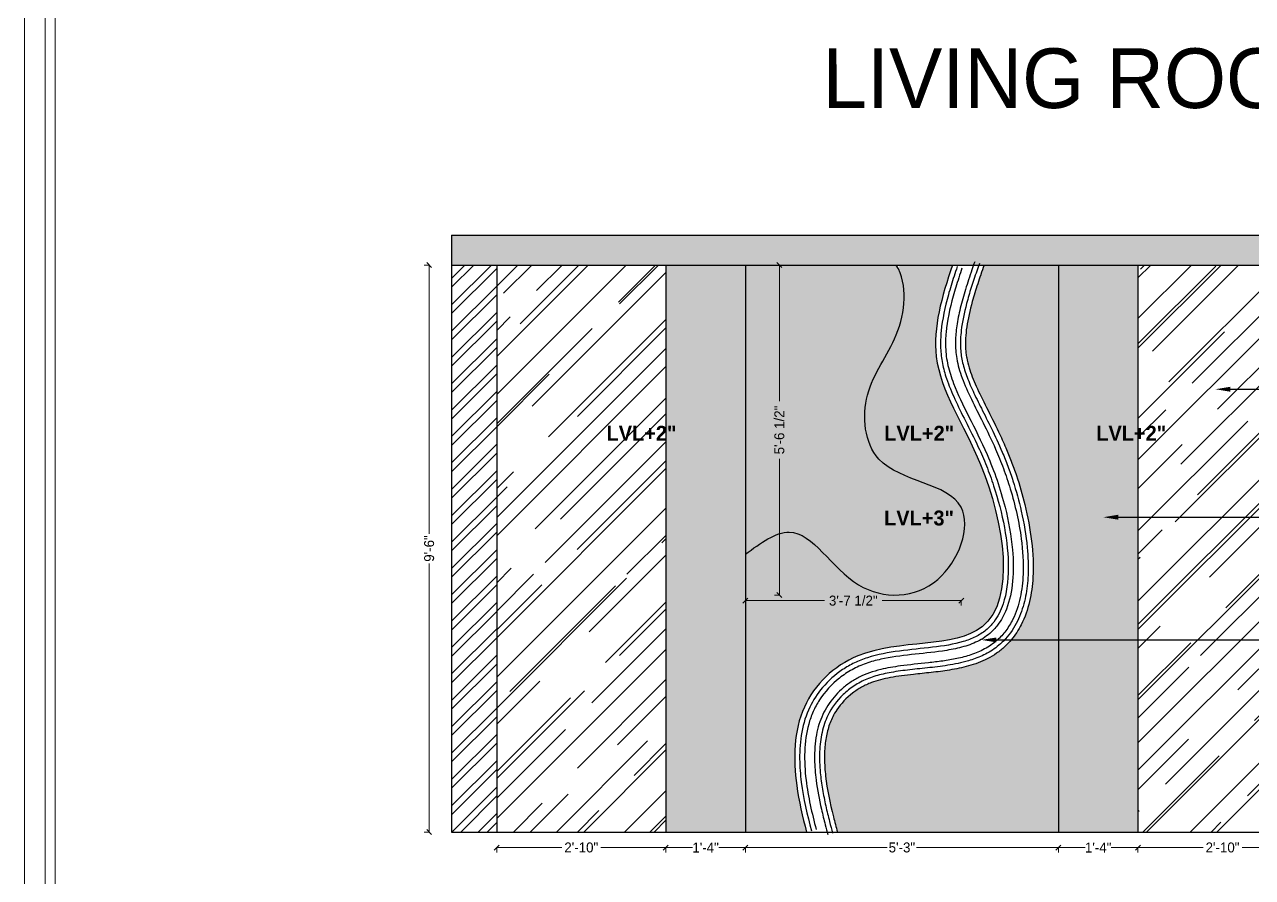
# Model space of a CAD drawing. Header units: inches. Extents: x 15448 to 46480, y -8154 to 0.
# Drawn here: x 19715.1 to 19961.9, y -6342.6 to -6171.1 of the extents above; entities that cross this region are included whole.
import ezdxf
from ezdxf import colors
from ezdxf.entities.mleader import LeaderData, LeaderLine
from ezdxf.math import Vec2, Vec3

# ---------------------------------------------------------------- set-up
doc = ezdxf.new("R2010")
doc.units = ezdxf.units.IN
doc.header["$MEASUREMENT"] = 0
doc.layers.add('furni', color=253, linetype='Continuous')
doc.layers.add('IEL-HATCH-002', color=7, linetype='Continuous')
doc.styles.add('b.k', font='verdana.ttf')
doc.styles.add('HEMI', font='stylu.ttf')
doc.styles.get("Standard").update_dxf_attribs({"font": 'arial.ttf'})
doc.dimstyles.new('STANDARD$0', dxfattribs={"dimscale": 0, "dimtxt": 6, "dimasz": 3, "dimexe": 2, "dimexo": 2, "dimgap": 0, "dimtad": 0, "dimtih": 1, "dimtoh": 1, "dimdec": 1, "dimzin": 0, "dimdsep": 46, "dimlunit": 4, "dimtxsty": 'b.k', "dimcen": 2.5, "dimclrd": 256, "dimclre": 256, "dimclrt": 256, "dimadec": 0, "dimazin": 0, "dimtfac": 1, "dimtdec": 1, "dimtofl": 0, "dimtmove": 2, "dimatfit": 2, "dimfxl": 1, "dimfrac": 2, "dimtolj": 1, "dimtzin": 0, "dimlwd": 9, "dimlwe": 9, "dimarcsym": 0})

# ---------------------------------------------------------------- blocks, each defined once
blk = doc.blocks.new('_Oblique')
at = {"color": 0, "linetype": 'ByBlock', "lineweight": -2}
blk.add_line((-0.5, -0.5), (0.5, 0.5), dxfattribs=at)
blk = doc.blocks.new('*D884')
at = {"color": 5, "lineweight": 9, "transparency": 16777216}
for p, q in [((19809.98811322668, -6336.594966195709), (19809.98811322668, -6337.594966195709)), ((19809.98811322668, -6336.594966195709), (19823.06351586212, -6336.594966195709)), ((19843.98811322668, -6336.594966195709), (19830.91271059125, -6336.594966195709)), ((19843.98811322668, -6336.594966195709), (19843.98811322668, -6337.594966195709))]:
    blk.add_line(p, q, dxfattribs=at)
at = {"layer": 'Defpoints', "color": 0, "transparency": 16777216}
for p in [(19809.98811322668, -6333.474561122948), (19843.98811322668, -6333.474561122948), (19843.98811322668, -6336.594966195709)]:
    blk.add_point(p, dxfattribs=at)
at = {"color": 5, "lineweight": 9, "transparency": 16777216, "rotation": 180}
blk.add_blockref('_Oblique', (19809.98811322668, -6336.594966195709), dxfattribs=at)
at = {"color": 5, "lineweight": 9, "transparency": 16777216}
blk.add_blockref('_Oblique', (19843.98811322668, -6336.594966195709), dxfattribs=at)
at = {"color": 5, "transparency": 16777216, "insert": (19826.98811322668, -6336.594966195709), "char_height": 2, "attachment_point": 5, "style": 'HEMI'}
blk.add_mtext('\\A1;2\'-10"', dxfattribs=at)
blk = doc.blocks.new('*D885')
at = {"color": 5, "lineweight": 9, "transparency": 16777216}
for p, q in [((19843.98811322668, -6336.594966195709), (19843.98811322668, -6337.594966195709)), ((19843.98811322668, -6336.594966195709), (19849.34975305098, -6336.594966195709)), ((19859.98811322668, -6336.594966195709), (19854.62647340238, -6336.594966195709)), ((19859.98811322668, -6336.594966195709), (19859.98811322668, -6337.594966195709))]:
    blk.add_line(p, q, dxfattribs=at)
at = {"layer": 'Defpoints', "color": 0, "transparency": 16777216}
for p in [(19843.98811322668, -6333.474561122948), (19859.98811322668, -6333.474561122948), (19859.98811322668, -6336.594966195709)]:
    blk.add_point(p, dxfattribs=at)
at = {"color": 5, "lineweight": 9, "transparency": 16777216, "rotation": 180}
blk.add_blockref('_Oblique', (19843.98811322668, -6336.594966195709), dxfattribs=at)
at = {"color": 5, "lineweight": 9, "transparency": 16777216}
blk.add_blockref('_Oblique', (19859.98811322668, -6336.594966195709), dxfattribs=at)
at = {"color": 5, "transparency": 16777216, "insert": (19851.98811322668, -6336.594966195709), "char_height": 2, "attachment_point": 5, "style": 'HEMI'}
blk.add_mtext('\\A1;1\'-4"', dxfattribs=at)
blk = doc.blocks.new('*D886')
at = {"color": 5, "lineweight": 9, "transparency": 16777216}
for p, q in [((19859.98811322668, -6336.594966195709), (19859.98811322668, -6337.594966195709)), ((19859.98811322668, -6336.594966195709), (19888.50555358496, -6336.594966195709)), ((19922.92928969727, -6336.594966195709), (19894.41184933899, -6336.594966195709)), ((19922.92928969727, -6336.594966195709), (19922.92928969727, -6337.594966195709))]:
    blk.add_line(p, q, dxfattribs=at)
at = {"layer": 'Defpoints', "color": 0, "transparency": 16777216}
for p in [(19859.98811322668, -6333.474561122948), (19922.92928969727, -6333.474561122948), (19922.92928969727, -6336.594966195709)]:
    blk.add_point(p, dxfattribs=at)
at = {"color": 5, "lineweight": 9, "transparency": 16777216, "rotation": 180}
blk.add_blockref('_Oblique', (19859.98811322668, -6336.594966195709), dxfattribs=at)
at = {"color": 5, "lineweight": 9, "transparency": 16777216}
blk.add_blockref('_Oblique', (19922.92928969727, -6336.594966195709), dxfattribs=at)
at = {"color": 5, "transparency": 16777216, "insert": (19891.45870146198, -6336.594966195709), "char_height": 2, "attachment_point": 5, "style": 'HEMI'}
blk.add_mtext('\\A1;5\'-3"', dxfattribs=at)
blk = doc.blocks.new('*D887')
at = {"color": 5, "lineweight": 9, "transparency": 16777216}
for p, q in [((19922.92928969727, -6336.594966195709), (19922.92928969727, -6337.594966195709)), ((19922.92928969727, -6336.594966195709), (19928.29092952157, -6336.594966195709)), ((19938.92928969727, -6336.594966195709), (19933.56764987297, -6336.594966195709)), ((19938.92928969727, -6336.594966195709), (19938.92928969727, -6337.594966195709))]:
    blk.add_line(p, q, dxfattribs=at)
at = {"layer": 'Defpoints', "color": 0, "transparency": 16777216}
for p in [(19922.92928969727, -6333.474561122948), (19938.92928969727, -6333.474561122948), (19938.92928969727, -6336.594966195709)]:
    blk.add_point(p, dxfattribs=at)
at = {"color": 5, "lineweight": 9, "transparency": 16777216, "rotation": 180}
blk.add_blockref('_Oblique', (19922.92928969727, -6336.594966195709), dxfattribs=at)
at = {"color": 5, "lineweight": 9, "transparency": 16777216}
blk.add_blockref('_Oblique', (19938.92928969727, -6336.594966195709), dxfattribs=at)
at = {"color": 5, "transparency": 16777216, "insert": (19930.92928969727, -6336.594966195709), "char_height": 2, "attachment_point": 5, "style": 'HEMI'}
blk.add_mtext('\\A1;1\'-4"', dxfattribs=at)
blk = doc.blocks.new('*D888')
at = {"color": 5, "lineweight": 9, "transparency": 16777216}
for p, q in [((19938.92928969727, -6336.594966195709), (19938.92928969727, -6337.594966195709)), ((19938.92928969727, -6336.594966195709), (19952.0046923327, -6336.594966195709)), ((19972.92928969727, -6336.594966195709), (19959.85388706184, -6336.594966195709)), ((19972.92928969727, -6336.594966195709), (19972.92928969727, -6337.594966195709))]:
    blk.add_line(p, q, dxfattribs=at)
at = {"layer": 'Defpoints', "color": 0, "transparency": 16777216}
for p in [(19938.92928969727, -6333.474561122948), (19972.92928969727, -6333.474561122948), (19972.92928969727, -6336.594966195709)]:
    blk.add_point(p, dxfattribs=at)
at = {"color": 5, "lineweight": 9, "transparency": 16777216, "rotation": 180}
blk.add_blockref('_Oblique', (19938.92928969727, -6336.594966195709), dxfattribs=at)
at = {"color": 5, "lineweight": 9, "transparency": 16777216}
blk.add_blockref('_Oblique', (19972.92928969727, -6336.594966195709), dxfattribs=at)
at = {"color": 5, "transparency": 16777216, "insert": (19955.92928969727, -6336.594966195709), "char_height": 2, "attachment_point": 5, "style": 'HEMI'}
blk.add_mtext('\\A1;2\'-10"', dxfattribs=at)
blk = doc.blocks.new('*D893')
at = {"color": 5, "lineweight": 9, "transparency": 16777216}
for p, q in [((19796.40786986029, -6219.474561122952), (19795.40786986029, -6219.474561122952)), ((19796.40786986029, -6219.474561122952), (19796.40786986029, -6273.489934475807)), ((19796.40786986029, -6333.474561122952), (19796.40786986029, -6279.459187770097)), ((19796.40786986029, -6333.474561122952), (19795.40786986029, -6333.474561122952))]:
    blk.add_line(p, q, dxfattribs=at)
at = {"layer": 'Defpoints', "color": 0, "transparency": 16777216}
for p in [(19796.40786986029, -6219.474561122952), (19809.98811322669, -6219.474561122952), (19809.98811322669, -6333.474561122952)]:
    blk.add_point(p, dxfattribs=at)
at = {"color": 5, "lineweight": 9, "transparency": 16777216}
for p, rotation in [((19796.40786986029, -6219.474561122952), 90), ((19796.40786986029, -6333.474561122952), 270)]:
    blk.add_blockref('_Oblique', p, dxfattribs=dict(at, rotation=rotation))
at = {"color": 5, "transparency": 16777216, "insert": (19796.40786986029, -6276.474561122955), "char_height": 2, "attachment_point": 5, "rotation": 90, "style": 'HEMI'}
blk.add_mtext('\\A1;9\'-6"', dxfattribs=at)
blk = doc.blocks.new('*D894')
at = {"color": 5, "lineweight": 9, "transparency": 16777216}
for p, q in [((19866.82005090216, -6219.474561122952), (19865.82005090216, -6219.474561122952)), ((19866.82005090216, -6219.474561122952), (19866.82005090216, -6246.868498215375)), ((19866.82005090216, -6285.824660783638), (19866.82005090216, -6258.430723691216)), ((19866.82005090216, -6285.824660783638), (19865.82005090216, -6285.824660783638))]:
    blk.add_line(p, q, dxfattribs=at)
at = {"layer": 'Defpoints', "color": 0, "transparency": 16777216}
for p in [(19890.32414793304, -6219.474561122952), (19866.82005090216, -6285.824660783638), (19890.03069964909, -6285.824660783638)]:
    blk.add_point(p, dxfattribs=at)
at = {"color": 5, "lineweight": 9, "transparency": 16777216}
for p, rotation in [((19866.82005090216, -6219.474561122952), 90), ((19866.82005090216, -6285.824660783638), 270)]:
    blk.add_blockref('_Oblique', p, dxfattribs=dict(at, rotation=rotation))
at = {"color": 5, "transparency": 16777216, "insert": (19866.82005090216, -6252.649610953299), "char_height": 2, "attachment_point": 5, "rotation": 90, "style": 'HEMI'}
blk.add_mtext('\\A1;5\'-6 1/2"', dxfattribs=at)
blk = doc.blocks.new('*D895')
at = {"color": 5, "lineweight": 9, "transparency": 16777216}
for p, q in [((19859.98811322668, -6286.957026016211), (19859.98811322668, -6287.957026016211)), ((19859.98811322668, -6286.957026016211), (19875.86382320018, -6286.957026016211)), ((19903.3822857359, -6286.957026016211), (19887.5065757624, -6286.957026016211)), ((19903.3822857359, -6286.957026016211), (19903.3822857359, -6287.957026016211))]:
    blk.add_line(p, q, dxfattribs=at)
at = {"layer": 'Defpoints', "color": 0, "transparency": 16777216}
for p in [(19859.98811322668, -6268.217217342772), (19903.3822857359, -6268.217217342772), (19859.98811322668, -6286.957026016211)]:
    blk.add_point(p, dxfattribs=at)
at = {"color": 5, "lineweight": 9, "transparency": 16777216, "rotation": 180}
blk.add_blockref('_Oblique', (19859.98811322668, -6286.957026016211), dxfattribs=at)
at = {"color": 5, "lineweight": 9, "transparency": 16777216}
blk.add_blockref('_Oblique', (19903.3822857359, -6286.957026016211), dxfattribs=at)
at = {"color": 5, "transparency": 16777216, "insert": (19881.68519948129, -6286.957026016211), "char_height": 2, "attachment_point": 5, "style": 'HEMI'}
blk.add_mtext('\\A1;3\'-7 1/2"', dxfattribs=at)

msp = doc.modelspace()

# ---------------------------------------------------------------- hatches: boundary and pattern name
at = {"layer": 'IEL-HATCH-002', "true_color": 0x636466, "transparency": 33554687}
h = msp.add_hatch(dxfattribs=at)
h.set_pattern_fill('AR-CONC', color=251)
h.set_pattern_definition([(49.99999999999999, (0, 0), (7.172601826007535, -0.6275213498259511), [0.75, -8.25]), (355, (0, 0), (-1.38751333613, 7.521921337000118), [0.6, -6.6]), (100.45144446, (0.59771681, -0.05229344), (5.78508846727112, 6.894399909686294), [0.6374019199999998, -7.011421119999999]), (46.18420000000001, (0, 2), (10.67241330671572, -1.655192807930765), [1.125, -12.375]), (96.63563549, (0.88936745, 1.86206693), (9.346619456742284, 9.741186007745505), [0.95610342, -10.5171376]), (351.1841639899999, (0, 2), (9.346619450547731, 9.741186002699902), [0.9, -9.90000001]), (21, (1, 1.5), (5.969070521184617, -4.026188906653388), [0.75, -8.25]), (326.0000000000001, (1, 1.5), (2.433153319215817, 7.25150045046853), [0.6, -6.6]), (71.45144474, (1.49742254, 1.16448426), (8.402223767299711, 3.225311528063538), [0.6374019000000001, -7.01142112]), (37.50000000000001, (0, 0), (0.1215985531729067, 3.328938538313115), [0, -6.52, 0, -6.7, 0, -6.625]), (7.499999999999999, (0, 0), (2.630695374421486, 3.944117118823602), [0, -3.82, 0, -6.37, 0, -2.525]), (327.5, (-2.23, 0), (5.33822436172409, -0.2255487173437976), [0, -2.5, 0, -7.8, 0, -10.35]), (317.5, (-3.23, 0), (5.831861693423862, 1.001049823323177), [0, -3.25, 0, -5.18, 0, -7.35])])
h.paths.add_polyline_path([(20082.92928969728, -6213.474561122948), (19800.92928969728, -6213.474561122948), (19800.92928969728, -6219.474561122948), (20082.92928969728, -6219.474561122948)])
at = {"layer": 'IEL-HATCH-002', "true_color": 0xf7abae, "transparency": 33554687}
h = msp.add_hatch(dxfattribs=at)
h.set_pattern_fill('ANSI32', color=241, scale=10)
h.set_pattern_definition([(45, (13214.74369204759, -4163.959747305991), (-2.651650429449553, 2.651650429449553), []), (45, (13216.51145899759, -4163.959747305991), (-2.651650429449553, 2.651650429449553), [])])
h.paths.add_polyline_path([(19809.98811322668, -6219.474561122948), (19800.92928969728, -6219.474561122948), (19800.92928969728, -6333.474561122948), (19809.98811322668, -6333.474561122948)])
h.paths.add_polyline_path([(20082.92928969728, -6219.474561122948), (20077.92928969727, -6219.474561122948), (20077.92928969727, -6333.474561122948), (20082.92928969728, -6333.474561122948)])
at = {"layer": 'IEL-HATCH-002', "transparency": 33554687}
h = msp.add_hatch(dxfattribs=at)
h.set_pattern_fill('AR-RROOF', color=33, scale=10, angle=45)
h.set_pattern_definition([(45, (13214.74369204759, -4163.959747305991), (8.485281374238571, 22.62741699796952), [150, -20, 50, -10]), (45, (13220.61267833144, -4151.019693210277), (-16.47558800164656, 2.333452377915608), [30, -3.3, 60, -7.5]), (45, (13212.26881831343, -4154.413805759974), (32.03193718775061, 41.50716805565035), [80, -14, 40, -10])])
h.paths.add_polyline_path([(19825.98811322668, -6219.474561122948), (19809.98811322668, -6219.474561122948), (19809.98811322668, -6333.474561122948), (19825.98811322668, -6333.474561122948)])
h.paths.add_polyline_path([(19843.98811322668, -6219.474561122948), (19825.98811322668, -6219.474561122948), (19825.98811322668, -6333.474561122948), (19843.98811322668, -6333.474561122948)])
h.paths.add_polyline_path([(19956.92928969727, -6219.474561122948), (19938.92928969727, -6219.474561122948), (19938.92928969727, -6333.474561122948), (19956.92928969727, -6333.474561122948)])
h.paths.add_polyline_path([(19972.92928969727, -6219.474561122948), (19956.92928969727, -6219.474561122948), (19956.92928969727, -6333.474561122948), (19972.92928969727, -6333.474561122948)])
h = msp.add_hatch(color=256, dxfattribs=at)
h.dxf.hatch_style = 1
h.set_gradient(color1=(255, 255, 255), color2=(99, 100, 102), name='CYLINDER')
h.paths.add_polyline_path([(19859.98811322668, -6219.474561122948), (19843.98811322668, -6219.474561122948), (19843.98811322668, -6333.474561122948), (19859.98811322668, -6333.474561122948)])
h.paths.add_polyline_path([(19938.92928969727, -6219.474561122948), (19922.92928969727, -6219.474561122948), (19922.92928969727, -6333.474561122948), (19938.92928969727, -6333.474561122948)])
at = {"layer": 'IEL-HATCH-002', "true_color": 0xe6d9cc, "transparency": 33554687}
h = msp.add_hatch(color=254, dxfattribs=at)
h.dxf.hatch_style = 1
edge = h.paths.add_edge_path()
edge.add_spline(control_points=[(19872.28567427211, -6333.474561122939), (19871.4934917248, -6330.408786067102), (19869.51884061961, -6322.202938901328), (19869.75248823051, -6307.863946807534), (19884.42945259412, -6293.548496457134), (19916.40437368516, -6298.984317059272), (19910.26066517966, -6259.986824123923), (19895.50445133273, -6239.915796198949), (19899.45645719504, -6225.843270353213), (19901.64014878955, -6219.474561122949)], knot_values=[3.940948515036524, 3.940948515036524, 3.940948515036524, 3.940948515036524, 13.49128345328037, 29.33976394171717, 44.18664312547034, 69.85800512038838, 102.5020925206656, 125.9963196912331, 144.9031465644126, 144.9031465644126, 144.9031465644126, 144.9031465644126], degree=3, periodic=0)
edge.add_line((19901.64014878955, -6219.474561122948), (19890.32414793304, -6219.474561122948))
edge.add_spline(control_points=[(19890.32414793304, -6219.474561122948), (19892.76645763734, -6223.417977806599), (19891.55763769226, -6234.303754542076), (19882.95364524463, -6244.447248919114), (19884.57377200579, -6263.108090852351), (19908.48535012648, -6263.350387326876), (19900.3763914594, -6286.304934756012), (19880.63004919959, -6287.042347814688), (19871.52103674605, -6269.15386251343), (19863.0442379374, -6275.374487519128), (19859.98811322668, -6277.617198031094)], knot_values=[0, 1.989519660128281e-13, 1.989519660128281e-13, 1.989519660128281e-13, 14.0221771262004, 27.43467905226318, 40.50407760675813, 59.65633414724071, 74.9324859675395, 90.88131572290041, 108.3956912414997, 118.2701302592279, 118.2701302592279, 118.2701302592279, 118.2701302592279], degree=3, periodic=0)
edge.add_line((19859.98811322668, -6277.617198031094), (19859.98811322668, -6333.474561122948))
edge.add_line((19859.98811322668, -6333.474561122948), (19872.28567427211, -6333.474561122948))
edge = h.paths.add_edge_path()
edge.add_line((19922.92928969727, -6219.474561122948), (19907.98313600448, -6219.474561122948))
edge.add_spline(control_points=[(19907.98313600448, -6219.474561122948), (19907.76226874741, -6220.118631524472), (19907.54140149034, -6220.762701925996), (19907.32053423327, -6221.40677232752), (19907.31895197549, -6221.411386345079), (19907.31736971771, -6221.416000362638), (19907.31578778831, -6221.420614039948)], knot_values=[1.950652654905946, 1.950652654905946, 1.950652654905946, 1.950652654905946, 3.926791769820659, 3.926791769820659, 3.926791769820659, 3.940948515036524, 3.940948515036524, 3.940948515036524, 3.940948515036524], degree=3, periodic=0)
edge.add_spline(control_points=[(19907.31578778831, -6221.420614039948), (19907.10244265107, -6222.042832465031), (19906.89507017534, -6222.658862339154), (19906.29670779097, -6224.486013109486), (19905.92959978222, -6225.676318145592), (19905.11270653093, -6228.615616011274), (19904.72856733786, -6230.315026633731), (19904.26128011952, -6233.472954022393), (19904.17860591854, -6234.928044071106), (19904.27383024569, -6236.57188591303), (19904.30245019379, -6236.890502020295), (19904.37970866351, -6237.516872880267), (19904.42923191527, -6237.832308401123), (19904.61054250572, -6238.790829206794), (19904.77521879066, -6239.446544191234), (19905.33993133347, -6241.292380125664), (19905.82605312959, -6242.532051200817), (19907.0159928971, -6245.194172016734), (19907.71893071395, -6246.615074647258), (19909.25046672905, -6249.662914393797), (19910.07849587062, -6251.289919870485), (19911.39550520276, -6254.057002396082), (19911.88113667722, -6255.115927600201), (19912.73455382052, -6257.102293621902), (19913.10622374843, -6258.015335094167), (19913.81558946136, -6259.870169159091), (19914.15513062533, -6260.814739972506), (19915.12195169202, -6263.688211971528), (19915.69763151134, -6265.656728413284), (19916.77997164151, -6270.079815126219), (19917.24364199393, -6272.544589950185), (19917.81788380142, -6277.443581923279), (19917.93060981619, -6279.877379457671), (19917.70393946578, -6283.911477338926), (19917.49407192099, -6285.536964110696), (19916.74978802141, -6288.728019530809), (19916.21476372565, -6290.297088401105), (19914.91487940906, -6292.840076158149), (19914.2689573485, -6293.848173568955), (19913.08466253185, -6295.278710122061), (19912.64033563363, -6295.752087983499), (19911.63785095714, -6296.684785311783), (19911.06696726623, -6297.141074190916), (19909.9029644634, -6297.942736384362), (19909.30728451166, -6298.293128186684), (19907.42960039837, -6299.257839855984), (19906.13705128605, -6299.724698705861), (19903.58137631451, -6300.446794491543), (19902.3145179245, -6300.702175750389), (19899.80856555412, -6301.111096181972), (19898.56876283669, -6301.263705508381), (19896.12967299021, -6301.536324185128), (19894.93043675985, -6301.655960945514), (19892.15127632975, -6301.964184464565), (19890.6038308073, -6302.162697458867), (19887.75963882364, -6302.693144938899), (19886.46628660069, -6303.025641932206), (19884.99738875709, -6303.569542292516), (19884.66369912904, -6303.707391774338), (19884.00288643585, -6304.010308756264), (19883.67892893073, -6304.174019931661), (19882.72861657763, -6304.699791045879), (19882.12379755896, -6305.096576472441), (19880.29723583785, -6306.496251075559), (19879.21382286165, -6307.653968545248), (19878.06469530224, -6309.368771504498), (19877.79117532991, -6309.835899976544), (19877.35423617676, -6310.699087508224), (19877.18075745385, -6311.090047968535), (19876.86502639191, -6311.908792667467), (19876.72402417622, -6312.333835716175), (19876.35093130852, -6313.655890762443), (19876.16900921835, -6314.60055571056), (19875.93662261359, -6316.59340384043), (19875.88634270873, -6317.641051739177), (19875.90702868527, -6319.869103403566), (19875.98593576334, -6321.053400485087), (19876.42116892417, -6324.919931128223), (19876.99921521193, -6327.612317481062), (19877.82772863101, -6330.93332158061), (19877.95992278415, -6331.451229250661), (19878.09487269113, -6331.973490262364)], knot_values=[3.940948515036524, 3.940948515036524, 3.940948515036524, 3.940948515036524, 5.850182109259793, 5.850182109259793, 9.66864929770633, 9.66864929770633, 15.57049209365287, 15.57049209365287, 21.4723348895994, 21.4723348895994, 22.9447525713573, 22.9447525713573, 24.41717025311519, 24.41717025311519, 27.36200561663097, 27.36200561663097, 32.39481612526824, 32.39481612526824, 37.4276266339055, 37.4276266339055, 42.46043714254276, 42.46043714254276, 45.38642241710784, 45.38642241710784, 47.72114015721603, 47.72114015721603, 50.05585789732422, 50.05585789732422, 54.72529337754059, 54.72529337754059, 60.43046258817422, 60.43046258817422, 66.13563179880785, 66.13563179880785, 70.06752943842902, 70.06752943842902, 73.99942707805019, 73.99942707805019, 76.72644345445583, 76.72644345445583, 78.16290288511607, 78.16290288511607, 79.73157388512635, 79.73157388512635, 81.30024488513664, 81.30024488513664, 84.6433363130663, 84.6433363130663, 87.98642774099596, 87.98642774099596, 91.32951916892563, 91.32951916892563, 94.6726105968553, 94.6726105968553, 99.31154781141414, 99.31154781141414, 103.950485025973, 103.950485025973, 105.4230497283246, 105.4230497283246, 106.8956144306763, 106.8956144306763, 109.8407438353795, 109.8407438353795, 116.3409632345601, 116.3409632345601, 118.6812677190188, 118.6812677190188, 120.5862426141215, 120.5862426141215, 122.4912175092242, 122.4912175092242, 126.3011672994296, 126.3011672994296, 130.1111170896351, 130.1111170896351, 134.1659125569213, 134.1659125569213, 143.2410551143083, 143.2410551143083, 144.9031465644126, 144.9031465644126, 144.9031465644126, 144.9031465644126], degree=3, periodic=0)
edge.add_spline(control_points=[(19878.09487269113, -6331.973490262364), (19878.09578125758, -6331.977006447343), (19878.09668994895, -6331.980522829652), (19878.09759864032, -6331.98403921196), (19878.22599048125, -6332.480879848957), (19878.35438232218, -6332.977720485953), (19878.48277416312, -6333.474561122949)], knot_values=[144.9031465644126, 144.9031465644126, 144.9031465644126, 144.9031465644126, 144.9143367947001, 144.9143367947001, 144.9143367947001, 146.4954393757833, 146.4954393757833, 146.4954393757833, 146.4954393757833], degree=3, periodic=0)
edge.add_line((19878.48277416312, -6333.474561122948), (19922.92928969727, -6333.474561122948))
edge.add_line((19922.92928969727, -6333.474561122948), (19922.92928969727, -6219.474561122948))
at = {"layer": 'IEL-HATCH-002', "true_color": 0xc9ad92, "transparency": 33554687}
h = msp.add_hatch(color=253, dxfattribs=at)
h.dxf.hatch_style = 1
edge = h.paths.add_edge_path()
edge.add_spline(control_points=[(19859.98811322668, -6277.617198031094), (19863.0442379374, -6275.374487519128), (19871.52103674605, -6269.15386251343), (19880.63004919959, -6287.042347814688), (19900.3763914594, -6286.304934756012), (19908.48535012648, -6263.350387326876), (19884.57377200579, -6263.108090852351), (19882.95364524463, -6244.447248919114), (19891.55763769226, -6234.303754542076), (19892.76645763734, -6223.417977806599), (19890.32414793304, -6219.474561122948)], knot_values=[0, 0, 0, 0, 9.874439017728168, 27.38881453632748, 43.33764429168839, 58.61379611198719, 77.76605265246977, 90.83545120696472, 104.2479531330275, 118.2701302592277, 118.2701302592277, 118.2701302592277, 118.2701302592279], degree=3, periodic=0)
edge.add_line((19890.32414793304, -6219.474561122948), (19859.98811322668, -6219.474561122948))
edge.add_line((19859.98811322668, -6219.474561122948), (19859.98811322668, -6277.617198031094))

# ---------------------------------------------------------------- linework, layer by layer
for p, q in [((19800.92928969728, -6213.474561122948), (19800.92928969728, -6333.474561122948)), ((19800.92928969728, -6213.474561122948), (20082.92928969728, -6213.474561122948)), ((19800.92928969728, -6219.474561122948), (20082.92928969728, -6219.474561122948)), ((19809.98811322668, -6219.474561122948), (19809.98811322668, -6333.474561122948)), ((19843.98811322668, -6219.474561122948), (19843.98811322668, -6333.474561122948)), ((19859.98811322668, -6219.474561122948), (19859.98811322668, -6333.474561122948)), ((19922.92928969727, -6219.474561122948), (19922.92928969727, -6333.474561122948)), ((19938.92928969727, -6219.474561122948), (19938.92928969727, -6333.474561122948)), ((19800.92928969728, -6333.474561122948), (20082.92928969728, -6333.474561122948))]:
    msp.add_line(p, q)
at = {"color": 2}
for points, knots in [([(19906.09128297329, -6218.825799141657), (19905.90633119592, -6219.365136511499), (19905.72162589592, -6219.903624529607), (19905.3106237959, -6221.102453351878), (19905.08405250703, -6221.767692208492), (19904.65162033823, -6223.079551587291), (19904.44343616999, -6223.729855019437), (19903.84971181276, -6225.661040466371), (19903.4950914104, -6226.923091889206), (19902.90323595206, -6229.377503135139), (19902.66521282554, -6230.569581279236), (19902.34511718255, -6232.78847211734), (19902.25417056662, -6233.818838579042), (19902.21833353337, -6235.443921732007), (19902.23315325036, -6236.063736825425), (19902.32013927, -6237.217572493748), (19902.38777940235, -6237.754072643068), (19902.70611645212, -6239.56576587776), (19903.07851895601, -6240.857912558205), (19904.07950446575, -6243.560987307022), (19904.70816497536, -6244.971579617847), (19906.1390943085, -6247.946114290253), (19906.94085529928, -6249.511761590926), (19908.60433505575, -6252.840091685385), (19909.46620446158, -6254.604476013221), (19910.83922599541, -6257.737504864668), (19911.36907601215, -6259.040710509684), (19912.35715912683, -6261.710135330679), (19912.81878688915, -6263.079400899471), (19914.23827704921, -6267.758008308841), (19915.01490981438, -6271.161069405913), (19915.77367316392, -6276.932063168974), (19915.91824613915, -6279.321781897195), (19915.75931635536, -6283.246913570603), (19915.58072320481, -6284.816217950032), (19914.92141304032, -6287.857942500814), (19914.44233817321, -6289.325669326956), (19913.35767872271, -6291.514054704519), (19912.88999397858, -6292.287337973452), (19911.8303077749, -6293.697122446431), (19911.24773105401, -6294.338849057272), (19910.20586735036, -6295.264705606558), (19909.79321781602, -6295.588350582222), (19908.95131305305, -6296.171116407357), (19908.51864037759, -6296.433877550279), (19907.18584996398, -6297.155167644586), (19906.26808638994, -6297.535653690624), (19904.40760185647, -6298.157824379478), (19903.46358255937, -6298.40192209544), (19901.56890106024, -6298.803414374604), (19900.61353172239, -6298.961668744322), (19898.69940583524, -6299.233312006312), (19897.74086416874, -6299.345507753396), (19894.8729247001, -6299.65987611152), (19892.97398527524, -6299.840669363368), (19889.78885512835, -6300.275984135635), (19888.46283645065, -6300.502505922077), (19886.42539850621, -6300.988617480763), (19885.65967419207, -6301.207885635078), (19884.2182403418, -6301.714571628909), (19883.54426814027, -6302.002413593827), (19882.23647570811, -6302.668721568261), (19881.60695761531, -6303.044677782214), (19880.40828142408, -6303.871862042895), (19879.83896252168, -6304.323081674253), (19878.2352530177, -6305.773033853773), (19877.30631070887, -6306.868235783289), (19876.1666522739, -6308.637456142973), (19875.82849988213, -6309.250829132606), (19875.24593182815, -6310.510788230329), (19874.99878805497, -6311.162344671708), (19874.57967008165, -6312.52444722668), (19874.40906597664, -6313.231899623273), (19873.98988756917, -6315.523547433322), (19873.87365450558, -6317.189202185937), (19873.91847813882, -6320.268319905672), (19874.02673388892, -6321.663289639657), (19874.44917397422, -6325.001838754048), (19874.82688813157, -6326.940177355191), (19875.51665713085, -6329.940273253042), (19875.77743835274, -6330.988975747539), (19876.21275154696, -6332.688069797152), (19876.38056455513, -6333.333279072891), (19876.54638455095, -6333.974956236714)], [1.950652654905952, 1.950652654905952, 1.950652654905952, 1.950652654905952, 3.60544950655292, 3.60544950655292, 5.622530529845926, 5.622530529845926, 7.639611553138932, 7.639611553138932, 11.67377359972495, 11.67377359972495, 15.70793564631096, 15.70793564631096, 19.46199599890077, 19.46199599890077, 21.88046153424294, 21.88046153424294, 24.10812939019089, 24.10812939019089, 29.31016454853918, 29.31016454853918, 34.51219970688746, 34.51219970688746, 39.71423486523575, 39.71423486523575, 44.91627002358404, 44.91627002358404, 48.33782051041446, 48.33782051041446, 51.75937099724488, 51.75937099724488, 59.85372162319395, 59.85372162319395, 65.70090522207558, 65.70090522207558, 69.76276953236547, 69.76276953236547, 73.82463384265536, 73.82463384265536, 76.18180697017074, 76.18180697017074, 78.39853970369285, 78.39853970369285, 79.70843823654165, 79.70843823654165, 81.01833676939046, 81.01833676939046, 83.6753590881123, 83.6753590881123, 86.33238140683414, 86.33238140683414, 88.98940372555599, 88.98940372555599, 91.64642604427783, 91.64642604427783, 96.96047068172152, 96.96047068172152, 100.9884999745161, 100.9884999745161, 103.6074959658793, 103.6074959658793, 106.2264919572425, 106.2264919572425, 108.8454879486057, 108.8454879486057, 111.4644839399689, 111.4644839399689, 116.7024759226953, 116.7024759226953, 119.347433030368, 119.347433030368, 121.9923901380406, 121.9923901380406, 124.6373472457133, 124.6373472457133, 130.2917489533894, 130.2917489533894, 134.7958186052017, 134.7958186052017, 141.1010702297121, 141.1010702297121, 144.4501941796836, 144.4501941796836, 146.4954393757833, 146.4954393757833, 146.4954393757833, 146.4954393757833]), ([(19907.03720948889, -6219.150180132303), (19906.8593572784, -6219.668814474649), (19906.68150506792, -6220.187448816996), (19906.31269448095, -6221.262936356379), (19906.12123858304, -6221.822921620148), (19905.7529004958, -6222.92910272415), (19905.57437157702, -6223.477592651092), (19905.0599272435, -6225.107231061786), (19904.74495052176, -6226.172730063396), (19903.96380627003, -6229.112651190593), (19903.58839386592, -6230.924885615088), (19903.25265378387, -6233.794244901507), (19903.20011732598, -6234.914682220471), (19903.25902779473, -6236.452164981214), (19903.29686304304, -6236.918603492802), (19903.41300326586, -6237.834886074559), (19903.49256639493, -6238.295774365547), (19903.79446762042, -6239.698584975793), (19904.08072987877, -6240.66144292008), (19904.81047828012, -6242.674457896082), (19905.25301780308, -6243.724002987943), (19906.26549051036, -6245.925934680274), (19906.83338074974, -6247.076962884689), (19908.08447412426, -6249.57222932704), (19908.77204616753, -6250.922155919361), (19910.1962471108, -6253.841414332699), (19910.93435553896, -6255.417011150411), (19912.02867572376, -6258.015635538025), (19912.40590897558, -6258.965557785648), (19913.12355217134, -6260.895839523735), (19913.46557473083, -6261.878773598268), (19914.43370641597, -6264.866745520415), (19915.00165157994, -6266.9109243245), (19916.02096678128, -6271.39775394993), (19916.43250930511, -6273.846320047522), (19916.83625302686, -6278.147406309423), (19916.89945872329, -6280.011729124935), (19916.75166332144, -6283.277589370756), (19916.59778142468, -6284.690676209811), (19916.05491936007, -6287.457652114216), (19915.66799054076, -6288.814182756365), (19914.5787620795, -6291.424659611471), (19913.87366213518, -6292.685445364388), (19912.55021599383, -6294.377190190915), (19912.08487033033, -6294.892765896858), (19911.18283330744, -6295.748626052113), (19910.75874183153, -6296.104167605255), (19909.88271423153, -6296.755507364391), (19909.43372047037, -6297.048412917856), (19908.52138504106, -6297.579624072257), (19908.05830302763, -6297.817516395344), (19906.67640372422, -6298.453950282414), (19905.74919165765, -6298.784401602843), (19903.4382292779, -6299.461100218992), (19902.05758205188, -6299.736768162556), (19899.30241292209, -6300.173538680488), (19897.93017889758, -6300.332433268757), (19895.22085740224, -6300.625564738886), (19893.88489242803, -6300.758503577873), (19891.29756470675, -6301.06906103005), (19890.04837747976, -6301.244829137953), (19887.78952885871, -6301.674661405414), (19886.77442351333, -6301.91995670516), (19885.34585567569, -6302.370892343199), (19884.87550399389, -6302.540873873894), (19883.9792482732, -6302.912797698305), (19883.54383735025, -6303.118422407751), (19882.69379057323, -6303.569245268113), (19882.28044657336, -6303.813933918373), (19881.08030956368, -6304.600884054697), (19880.33297149646, -6305.196828452364), (19878.35961305716, -6307.08588582392), (19877.30545917807, -6308.526340051454), (19876.30586660584, -6310.579877406784), (19876.08460672636, -6311.120026483839), (19875.69757490967, -6312.254008280051), (19875.53334556643, -6312.844590466253), (19875.12750355172, -6314.674936028193), (19874.97066029828, -6315.980063075724), (19874.86289153071, -6318.701694843912), (19874.91212875672, -6320.117700174427), (19875.1454937402, -6322.656453417103), (19875.29645385881, -6323.769308487978), (19875.67393863423, -6325.997281075809), (19875.90047447396, -6327.115294026321), (19876.3846677193, -6329.271832825646), (19876.63809227324, -6330.308881802363), (19877.1046249769, -6332.144626879435), (19877.31077466713, -6332.936091337577), (19877.51457935703, -6333.724758679831)], [1.950652654905952, 1.950652654905952, 1.950652654905952, 1.950652654905952, 3.541928403370965, 3.541928403370965, 5.250467378807915, 5.250467378807915, 6.959006354244865, 6.959006354244865, 10.37608430511876, 10.37608430511876, 16.62344351550359, 16.62344351550359, 21.00777753870953, 21.00777753870953, 23.01886982226928, 23.01886982226928, 25.02996210582903, 25.02996210582903, 29.05214667294853, 29.05214667294853, 33.07433124006803, 33.07433124006803, 37.09651580718754, 37.09651580718754, 41.36346601256731, 41.36346601256731, 45.81246657173769, 45.81246657173769, 48.25552577439778, 48.25552577439778, 50.69858497705786, 50.69858497705786, 55.58470338237803, 55.58470338237803, 61.34432496426773, 61.34432496426773, 65.83409425217202, 65.83409425217202, 69.35867525669114, 69.35867525669114, 72.88325626121026, 72.88325626121026, 76.40783726572938, 76.40783726572938, 78.05790272138167, 78.05790272138167, 79.3406995191763, 79.3406995191763, 80.62349631697091, 80.62349631697091, 81.90629311476553, 81.90629311476553, 84.43313625269278, 84.43313625269278, 88.18663910967507, 88.18663910967507, 91.94014196665736, 91.94014196665736, 95.69364482363966, 95.69364482363966, 99.44714768062195, 99.44714768062195, 102.8913848211672, 102.8913848211672, 104.7199467155939, 104.7199467155939, 106.5485086100206, 106.5485086100206, 108.3770705044474, 108.3770705044474, 112.0341942933008, 112.0341942933008, 118.9753677808194, 118.9753677808194, 121.3660438344057, 121.3660438344057, 123.7567198879921, 123.7567198879921, 128.5131197006212, 128.5131197006212, 133.2695195132504, 133.2695195132504, 136.9509363144132, 136.9509363144132, 140.6323531155759, 140.6323531155759, 143.9856527810447, 143.9856527810447, 146.4954393757833, 146.4954393757833, 146.4954393757833, 146.4954393757833]), ([(19902.58608862268, -6219.798903275782), (19902.36746272863, -6220.436522962051), (19902.15338500185, -6221.072326447259), (19901.53091632524, -6222.972750222882), (19901.14231070886, -6224.230404086483), (19900.10400199955, -6227.962421911127), (19899.58264458276, -6230.395761292502), (19899.24047421508, -6233.908606286052), (19899.19952707077, -6235.05668810199), (19899.28882081008, -6237.228408978001), (19899.41118458393, -6238.251155556003), (19899.81443719942, -6240.282774492754), (19900.09191288272, -6241.291069783952), (19901.35222764831, -6245.054489131567), (19902.73146383744, -6247.829958249633), (19905.07913810837, -6252.494577248327), (19905.96272776338, -6254.241207773858), (19907.37898047945, -6257.294229294353), (19907.92705625355, -6258.544341131064), (19908.96300740635, -6261.142575579803), (19909.45124412905, -6262.485832615531), (19910.80008484131, -6266.595477089027), (19911.54502162211, -6269.441527311292), (19912.57715130281, -6275.056523994102), (19912.8667209802, -6277.825401518981), (19912.83646514484, -6283.032919144774), (19912.51885281862, -6285.473293463152), (19911.33888409894, -6288.960369760687), (19910.72321758463, -6290.187583988702), (19909.45922590313, -6291.852444594637), (19908.94171602497, -6292.400676385817), (19907.71352063771, -6293.424087900888), (19906.99362705386, -6293.875347243914), (19905.45694478094, -6294.630781108814), (19904.63854324986, -6294.936901323546), (19901.87815157159, -6295.759649795275), (19899.78518459442, -6296.078636924311), (19895.43496864558, -6296.595449995164), (19893.17724906846, -6296.791377478421), (19888.7364194998, -6297.385390261374), (19886.55460183585, -6297.783884474743), (19883.63410241545, -6298.721435585929), (19882.76654055392, -6299.06182708698), (19881.09898699237, -6299.863057969607), (19880.299194163, -6300.320862196371), (19878.01869248896, -6301.845965322222), (19876.65695249223, -6303.065113205797), (19874.47242841561, -6305.643483294485), (19873.60618386205, -6306.971093804742), (19872.17163065172, -6309.952247730174), (19871.65395179654, -6311.635812355571), (19871.00662859362, -6315.143599131628), (19870.87789232249, -6316.965303393655), (19870.91300195241, -6320.353674348226), (19871.03396617637, -6321.915255493603), (19871.65166118435, -6326.783000032281), (19872.42060510873, -6329.999601922669), (19873.25387400861, -6333.224382646176)], [3.940948515036524, 3.940948515036524, 3.940948515036524, 3.940948515036524, 5.844163102478944, 5.844163102478944, 9.650592277363781, 9.650592277363781, 17.26345062713346, 17.26345062713346, 21.07023626614353, 21.07023626614353, 24.63442667385422, 24.63442667385422, 28.1986170815649, 28.1986170815649, 37.89513896861233, 37.89513896861233, 43.35507958616746, 43.35507958616746, 46.91778795748442, 46.91778795748442, 50.48049632880139, 50.48049632880139, 57.60591307143532, 57.60591307143532, 64.70278761504579, 64.70278761504579, 71.79966215865626, 71.79966215865626, 76.23803391290085, 76.23803391290085, 78.74483314448986, 78.74483314448986, 81.54104915899308, 81.54104915899308, 84.33726517349629, 84.33726517349629, 90.55512835626475, 90.55512835626475, 96.7729915390332, 96.7729915390332, 102.9908547218017, 102.9908547218017, 105.7739724722292, 105.7739724722292, 108.5570902226567, 108.5570902226567, 114.1233257235117, 114.1233257235117, 119.0597615469889, 119.0597615469889, 124.6040590269829, 124.6040590269829, 130.1483565069769, 130.1483565069769, 134.8219301117401, 134.8219301117401, 144.9031465644126, 144.9031465644126, 144.9031465644126, 144.9031465644126]), ([(19903.5320284558, -6220.123245428616), (19903.31441599017, -6220.757909463598), (19903.10163349616, -6221.389896620609), (19902.48387010656, -6223.276041628247), (19902.09945074565, -6224.520634893197), (19901.06001312786, -6228.257740800049), (19900.544741807, -6230.693277010199), (19900.23965334546, -6234.03587495285), (19900.20563383516, -6235.042208590889), (19900.28441937904, -6237.263446700646), (19900.44372594397, -6238.452917067163), (19900.99083823613, -6240.84965128454), (19901.37367319143, -6242.050736191036), (19902.66366009461, -6245.414548865579), (19903.74831991824, -6247.622045123822), (19906.11657217567, -6252.334912686687), (19907.39967073721, -6254.84237383979), (19909.30096103513, -6259.231184834283), (19909.9738247596, -6260.960452114563), (19911.18933977833, -6264.51843865201), (19911.73487030314, -6266.3479413798), (19912.91542642993, -6271.041715468462), (19913.4381437541, -6273.925154223667), (19913.88379310489, -6278.89694494899), (19913.91360806653, -6281.020457974761), (19913.54701920111, -6285.048721854901), (19913.15012536894, -6286.95388235874), (19912.01153176159, -6289.841295304074), (19911.42889350208, -6290.917181216711), (19910.23598214907, -6292.479665395334), (19909.72031536604, -6293.033690192151), (19908.71539418231, -6293.901934850181), (19908.25431012818, -6294.23775237286), (19907.29493080914, -6294.835471249811), (19906.79511740544, -6295.09899085893), (19905.25619145214, -6295.798664840718), (19904.17334947812, -6296.14805207144), (19901.93265551487, -6296.706562425325), (19900.77301158256, -6296.914773770255), (19897.55506701972, -6297.382600249312), (19895.44739616616, -6297.574803604643), (19891.26587162637, -6298.037476740141), (19889.19359949925, -6298.308964970301), (19886.21458068371, -6298.969275183355), (19885.21819953762, -6299.242271461871), (19883.28125504861, -6299.925018343752), (19882.34214785763, -6300.343676043574), (19880.54900540015, -6301.332881550503), (19879.69930751831, -6301.898887857824), (19877.31800773607, -6303.779896443953), (19875.9549859737, -6305.277938314828), (19874.3995081051, -6307.683609345281), (19873.97402005422, -6308.46784011383), (19873.25498664219, -6310.08947297146), (19872.95853156333, -6310.93120043033), (19872.23963746707, -6313.536934295716), (19871.98806917783, -6315.384869445987), (19871.84547207352, -6319.179552768146), (19871.95465171772, -6321.125498255615), (19872.59154318696, -6326.403974439354), (19873.36805811506, -6329.669132851186), (19874.22207374511, -6332.974204169414)], [3.940948515036524, 3.940948515036524, 3.940948515036524, 3.940948515036524, 5.845718667764579, 5.845718667764579, 9.65525897322069, 9.65525897322069, 17.45498654221928, 17.45498654221928, 20.93284108751106, 20.93284108751106, 25.34515243352833, 25.34515243352833, 29.7574637795456, 29.7574637795456, 37.47503559624596, 37.47503559624596, 45.19260741294632, 45.19260741294632, 49.7903388407908, 49.7903388407908, 54.38807026863527, 54.38807026863527, 61.49200030994278, 61.49200030994278, 67.04016791114132, 67.04016791114132, 72.58833551233987, 72.58833551233987, 76.26957253480005, 76.26957253480005, 78.55604582600682, 78.55604582600682, 80.2634710085856, 80.2634710085856, 81.97089619116437, 81.97089619116437, 85.37760010326477, 85.37760010326477, 88.78430401536517, 88.78430401536517, 94.64333880602857, 94.64333880602857, 100.502373596692, 100.502373596692, 103.608483587144, 103.608483587144, 106.8715211089391, 106.8715211089391, 110.1345586307342, 110.1345586307342, 116.6606336743244, 116.6606336743244, 119.6394267944394, 119.6394267944394, 122.6182199145545, 122.6182199145545, 128.5758061547846, 128.5758061547846, 134.5333923950147, 134.5333923950147, 144.9031465644126, 144.9031465644126, 144.9031465644126, 144.9031465644126])]:
    msp.add_open_spline(points, degree=3, knots=knots, dxfattribs=at)
for points, knots in [([(19859.98811322668, -6277.617198031094), (19863.0442379374, -6275.374487519128), (19871.52103674605, -6269.15386251343), (19880.63004919959, -6287.042347814688), (19900.3763914594, -6286.304934756012), (19908.48535012648, -6263.350387326876), (19884.57377200579, -6263.108090852351), (19882.95364524463, -6244.447248919114), (19891.55763769226, -6234.303754542076), (19892.76645763734, -6223.417977806599), (19890.32414793304, -6219.474561122948)], [0, 0, 0, 0, 9.874439017728168, 27.38881453632748, 43.33764429168839, 58.61379611198719, 77.76605265246977, 90.83545120696472, 104.2479531330275, 118.2701302592277, 118.2701302592277, 118.2701302592277, 118.2701302592279]), ([(19901.64014878955, -6219.474561122949), (19899.45645719504, -6225.843270353213), (19895.50445133273, -6239.915796198949), (19910.26066517966, -6259.986824123923), (19916.40437368516, -6298.984317059272), (19884.42945259412, -6293.548496457134), (19869.75248823051, -6307.863946807534), (19869.51884061961, -6322.202938901328), (19871.4934917248, -6330.408786067102), (19872.28567427211, -6333.474561122939)], [3.940948515036511, 3.940948515036511, 3.940948515036511, 3.940948515036511, 22.84777538821598, 46.34200255878348, 78.9860899590607, 104.6574519539788, 119.5043311377319, 135.3528116261687, 144.9031465644126, 144.9031465644126, 144.9031465644126, 144.9031465644126]), ([(19907.98313600448, -6219.474561122948), (19907.76226874741, -6220.118631524472), (19907.54140149034, -6220.762701925996), (19907.32053423327, -6221.40677232752), (19907.31895197549, -6221.411386345079), (19907.31736971771, -6221.416000362638), (19907.31578778831, -6221.420614039948), (19907.10244265107, -6222.042832465031), (19906.89507017534, -6222.658862339154), (19906.29670779097, -6224.486013109486), (19905.92959978222, -6225.676318145592), (19905.11270653093, -6228.615616011274), (19904.72856733786, -6230.315026633731), (19904.26128011952, -6233.472954022393), (19904.17860591854, -6234.928044071106), (19904.27383024569, -6236.57188591303), (19904.30245019379, -6236.890502020295), (19904.37970866351, -6237.516872880267), (19904.42923191527, -6237.832308401123), (19904.61054250572, -6238.790829206794), (19904.77521879066, -6239.446544191234), (19905.33993133347, -6241.292380125664), (19905.82605312959, -6242.532051200817), (19907.0159928971, -6245.194172016734), (19907.71893071395, -6246.615074647258), (19909.25046672905, -6249.662914393797), (19910.07849587062, -6251.289919870485), (19911.39550520276, -6254.057002396082), (19911.88113667722, -6255.115927600201), (19912.73455382052, -6257.102293621902), (19913.10622374843, -6258.015335094167), (19913.81558946136, -6259.870169159091), (19914.15513062533, -6260.814739972506), (19915.12195169202, -6263.688211971528), (19915.69763151134, -6265.656728413284), (19916.77997164151, -6270.079815126219), (19917.24364199393, -6272.544589950185), (19917.81788380142, -6277.443581923279), (19917.93060981619, -6279.877379457671), (19917.70393946578, -6283.911477338926), (19917.49407192099, -6285.536964110696), (19916.74978802141, -6288.728019530809), (19916.21476372565, -6290.297088401105), (19914.91487940906, -6292.840076158149), (19914.2689573485, -6293.848173568955), (19913.08466253185, -6295.278710122061), (19912.64033563363, -6295.752087983499), (19911.63785095714, -6296.684785311783), (19911.06696726623, -6297.141074190916), (19909.9029644634, -6297.942736384362), (19909.30728451166, -6298.293128186684), (19907.42960039837, -6299.257839855984), (19906.13705128605, -6299.724698705861), (19903.58137631451, -6300.446794491543), (19902.3145179245, -6300.702175750389), (19899.80856555412, -6301.111096181972), (19898.56876283669, -6301.263705508381), (19896.12967299021, -6301.536324185128), (19894.93043675985, -6301.655960945514), (19892.15127632975, -6301.964184464565), (19890.6038308073, -6302.162697458867), (19887.75963882364, -6302.693144938899), (19886.46628660069, -6303.025641932206), (19884.99738875709, -6303.569542292516), (19884.66369912904, -6303.707391774338), (19884.00288643585, -6304.010308756264), (19883.67892893073, -6304.174019931661), (19882.72861657763, -6304.699791045879), (19882.12379755896, -6305.096576472441), (19880.29723583785, -6306.496251075559), (19879.21382286165, -6307.653968545248), (19878.06469530224, -6309.368771504498), (19877.79117532991, -6309.835899976544), (19877.35423617676, -6310.699087508224), (19877.18075745385, -6311.090047968535), (19876.86502639191, -6311.908792667467), (19876.72402417622, -6312.333835716175), (19876.35093130852, -6313.655890762443), (19876.16900921835, -6314.60055571056), (19875.93662261359, -6316.59340384043), (19875.88634270873, -6317.641051739177), (19875.90702868527, -6319.869103403566), (19875.98593576334, -6321.053400485087), (19876.42116892417, -6324.919931128223), (19876.99921521193, -6327.612317481062), (19877.82772863101, -6330.93332158061), (19877.95992278415, -6331.451229250661), (19878.09487269113, -6331.973490262364), (19878.09578125758, -6331.977006447343), (19878.09668994895, -6331.980522829652), (19878.09759864032, -6331.98403921196), (19878.22599048125, -6332.480879848957), (19878.35438232218, -6332.977720485953), (19878.48277416312, -6333.474561122949)], [1.950652654905946, 1.950652654905946, 1.950652654905946, 1.950652654905946, 3.926791769820659, 3.926791769820659, 3.926791769820659, 3.940948515036524, 3.940948515036524, 3.940948515036524, 5.850182109259793, 5.850182109259793, 9.66864929770633, 9.66864929770633, 15.57049209365287, 15.57049209365287, 21.4723348895994, 21.4723348895994, 22.9447525713573, 22.9447525713573, 24.41717025311519, 24.41717025311519, 27.36200561663097, 27.36200561663097, 32.39481612526824, 32.39481612526824, 37.4276266339055, 37.4276266339055, 42.46043714254276, 42.46043714254276, 45.38642241710784, 45.38642241710784, 47.72114015721603, 47.72114015721603, 50.05585789732422, 50.05585789732422, 54.72529337754059, 54.72529337754059, 60.43046258817422, 60.43046258817422, 66.13563179880785, 66.13563179880785, 70.06752943842902, 70.06752943842902, 73.99942707805019, 73.99942707805019, 76.72644345445583, 76.72644345445583, 78.16290288511607, 78.16290288511607, 79.73157388512635, 79.73157388512635, 81.30024488513664, 81.30024488513664, 84.6433363130663, 84.6433363130663, 87.98642774099596, 87.98642774099596, 91.32951916892563, 91.32951916892563, 94.6726105968553, 94.6726105968553, 99.31154781141414, 99.31154781141414, 103.950485025973, 103.950485025973, 105.4230497283246, 105.4230497283246, 106.8956144306763, 106.8956144306763, 109.8407438353795, 109.8407438353795, 116.3409632345601, 116.3409632345601, 118.6812677190188, 118.6812677190188, 120.5862426141215, 120.5862426141215, 122.4912175092242, 122.4912175092242, 126.3011672994296, 126.3011672994296, 130.1111170896351, 130.1111170896351, 134.1659125569213, 134.1659125569213, 143.2410551143083, 143.2410551143083, 144.9031465644126, 144.9031465644126, 144.9031465644126, 144.9143367947001, 144.9143367947001, 144.9143367947001, 146.4954393757833, 146.4954393757833, 146.4954393757833, 146.4954393757833])]:
    msp.add_open_spline(points, degree=3, knots=knots)
at = {"layer": 'furni', "color": 18, "lineweight": 5, "true_color": 0x000000}
for points in [[(19715.05023048474, -6625.86852494902), (19715.05023048474, -5934.863112155523), (20208.83539628432, -5934.863112155523), (20208.83539628432, -6625.86852494902)], [(19719.16214358958, -6621.756611844177), (19719.16214358958, -5938.975025260364), (20204.72348317947, -5938.975025260364), (20204.72348317947, -6621.756611844177)], [(19721.218100142, -6619.700655291757), (19721.218100142, -5941.030981812784), (20202.66752662705, -5941.030981812784), (20202.66752662705, -6619.700655291757)]]:
    msp.add_lwpolyline(points, close=True, dxfattribs=at)

# ---------------------------------------------------------------- texts
at = {"color": 0, "lineweight": 5, "insert": (20040.33087894001, -6175.898132100489), "char_height": 12, "attachment_point": 3, "rotation": 0.009437408490801156, "style": 'HEMI'}
msp.add_mtext_dynamic_manual_height_columns('\\pxqc;LIVING ROOM PLAN', width=176.3022143870659, gutter_width=18.22989198690035, heights=[0], dxfattribs=at)
at = {"color": 7, "lineweight": 5, "char_height": 3, "width": 13.15445364447521, "attachment_point": 1, "rotation": 359.9905625915092, "style": 'HEMI'}
for s, insert in [('{\\fStylus BT|b1|i0|c0|p34;LVL+2"}', (19832.07511428005, -6251.805905303163)), ('{\\fStylus BT|b1|i0|c0|p34;LVL+2"}', (19887.91112175576, -6251.805905303163)), ('{\\fStylus BT|b1|i0|c0|p34;LVL+2"}', (19930.54268455545, -6251.805905303163)), ('{\\fStylus BT|b1|i0|c0|p34;LVL+3"}', (19887.87772612509, -6268.836878659375))]:
    msp.add_mtext(s, dxfattribs=dict(at, insert=insert))

# ---------------------------------------------------------------- dimensions: what is measured, and where the dimension line sits
for base, p1, p2, picture, middle in [((19796.40786986029, -6219.474561122952), (19809.98811322668, -6333.474561122948), (19809.98811322668, -6219.474561122948), '*D893', (19796.40786986029, -6276.474561122955)), ((19866.82005090216, -6285.824660783638), (19890.32414793304, -6219.474561122948), (19890.03069964908, -6285.824660783634), '*D894', (19866.82005090216, -6252.649610953299))]:
    dim = msp.add_linear_dim(base=base, p1=p1, p2=p2, angle=90, dimstyle='STANDARD$0', override={"dimscale": 1, "dimtxt": 2, "dimasz": 1, "dimexe": 1, "dimexo": 1, "dimtih": 0, "dimtoh": 0, "dimtxsty": 'HEMI', "dimblk": 'Oblique', "dimclrd": 5, "dimclre": 5, "dimclrt": 5, "dimldrblk": 'Oblique', "dimfxl": 0, "dimfxlon": 1})
    dim.commit()
    dim.dimension.update_dxf_attribs({"geometry": picture, "text_midpoint": middle})
for base, p1, p2, picture, middle in [((19859.98811322668, -6286.957026016211), (19903.3822857359, -6268.217217342772), (19859.98811322668, -6268.217217342772), '*D895', (19881.68519948129, -6286.957026016211)), ((19843.98811322668, -6336.594966195709), (19809.98811322668, -6333.474561122948), (19843.98811322668, -6333.474561122948), '*D884', (19826.98811322668, -6336.594966195709)), ((19859.98811322668, -6336.594966195709), (19843.98811322668, -6333.474561122948), (19859.98811322668, -6333.474561122948), '*D885', (19851.98811322668, -6336.594966195709)), ((19922.92928969727, -6336.594966195709), (19859.98811322668, -6333.474561122948), (19922.92928969727, -6333.474561122948), '*D886', (19891.45870146198, -6336.594966195709)), ((19938.92928969727, -6336.594966195709), (19922.92928969727, -6333.474561122948), (19938.92928969727, -6333.474561122948), '*D887', (19930.92928969727, -6336.594966195709)), ((19972.92928969727, -6336.594966195709), (19938.92928969727, -6333.474561122948), (19972.92928969727, -6333.474561122948), '*D888', (19955.92928969727, -6336.594966195709))]:
    dim = msp.add_linear_dim(base=base, p1=p1, p2=p2, dimstyle='STANDARD$0', override={"dimscale": 1, "dimtxt": 2, "dimasz": 1, "dimexe": 1, "dimexo": 1, "dimtih": 0, "dimtoh": 0, "dimtxsty": 'HEMI', "dimblk": 'Oblique', "dimclrd": 5, "dimclre": 5, "dimclrt": 5, "dimldrblk": 'Oblique', "dimfxl": 0, "dimfxlon": 1})
    dim.commit()
    dim.dimension.update_dxf_attribs({"geometry": picture, "text_midpoint": middle})

# ---------------------------------------------------------------- leaders
at = {"color": 5, "lineweight": 5}
ml = msp.add_multileader_mtext('Standard', dxfattribs=at)
ml.set_content('', color=5)
ml.set_leader_properties()
ml.build(insert=Vec2(0, 0))
ml.multileader.update_dxf_attribs({"text_right_attachment_type": 6, "dogleg_length": 0.36, "arrow_head_size": 3})
ctx = ml.context
ctx.base_point, ctx.char_height, ctx.arrow_head_size, ctx.landing_gap_size, ctx.plane_origin = Vec3(20112.09195545232, -6244.450664582258), 0.18, 3, 0.09, Vec3(20053.04551867636, -6244.450664582258)
ctx.right_attachment = 6
notes = []
notes.append((ctx, [(0, (1, 1, 0), (20111.73195545232, -6244.450664582258), (1, 0), 0.36, [(0, [(19954.48512328853, -6244.450664582258)], 0, [])])]))
ctx.mtext.insert, ctx.mtext.flow_direction = Vec3(20112.18195545232, -6244.360664582258), 5
ml = msp.add_multileader_mtext('Standard', dxfattribs=at)
ml.set_content('', color=5)
ml.set_leader_properties()
ml.build(insert=Vec2(0, 0))
ml.multileader.update_dxf_attribs({"text_right_attachment_type": 6, "dogleg_length": 0.36, "arrow_head_size": 3})
ctx = ml.context
ctx.base_point, ctx.char_height, ctx.arrow_head_size, ctx.landing_gap_size, ctx.plane_origin = Vec3(20112.09195545232, -6270.181253560753), 0.18, 3, 0.09, Vec3(20053.04551867636, -6270.181253560753)
ctx.right_attachment = 6
notes.append((ctx, [(0, (1, 1, 0), (20111.73195545232, -6270.181253560753), (1, 0), 0.36, [(0, [(19931.94891036442, -6270.181253560753)], 0, [])])]))
ctx.mtext.insert, ctx.mtext.flow_direction = Vec3(20112.18195545232, -6270.091253560753), 5
ml = msp.add_multileader_mtext('Standard', dxfattribs=at)
ml.set_content('', color=5)
ml.set_leader_properties()
ml.build(insert=Vec2(0, 0))
ml.multileader.update_dxf_attribs({"text_right_attachment_type": 6, "dogleg_length": 0.36, "arrow_head_size": 3})
ctx = ml.context
ctx.base_point, ctx.char_height, ctx.arrow_head_size, ctx.landing_gap_size, ctx.plane_origin = Vec3(20112.09195545232, -6294.852148901919), 0.18, 3, 0.09, Vec3(20053.04551867636, -6294.852148901919)
ctx.right_attachment = 6
notes.append((ctx, [(0, (1, 1, 0), (20111.73195545232, -6294.852148901919), (1, 0), 0.36, [(0, [(19907.4755735061, -6294.852148901919)], 0, [])])]))
ctx.mtext.insert, ctx.mtext.flow_direction = Vec3(20112.18195545232, -6294.762148901918), 5
for ctx, leaders in notes:
    for number, flags, end, landing, length, lines in leaders:
        leader = LeaderData()
        leader.index, (leader.has_last_leader_line, leader.has_dogleg_vector, leader.attachment_direction) = number, flags
        leader.last_leader_point, leader.dogleg_vector, leader.dogleg_length = Vec3(end), Vec3(landing), length
        for number, points, colour, breaks in lines:
            line = LeaderLine()
            line.index, line.vertices, line.color, line.breaks = number, Vec3.list(points), colors.encode_raw_color(colour), breaks
            leader.lines.append(line)
        ctx.leaders.append(leader)

doc.saveas('drawing.dxf')
